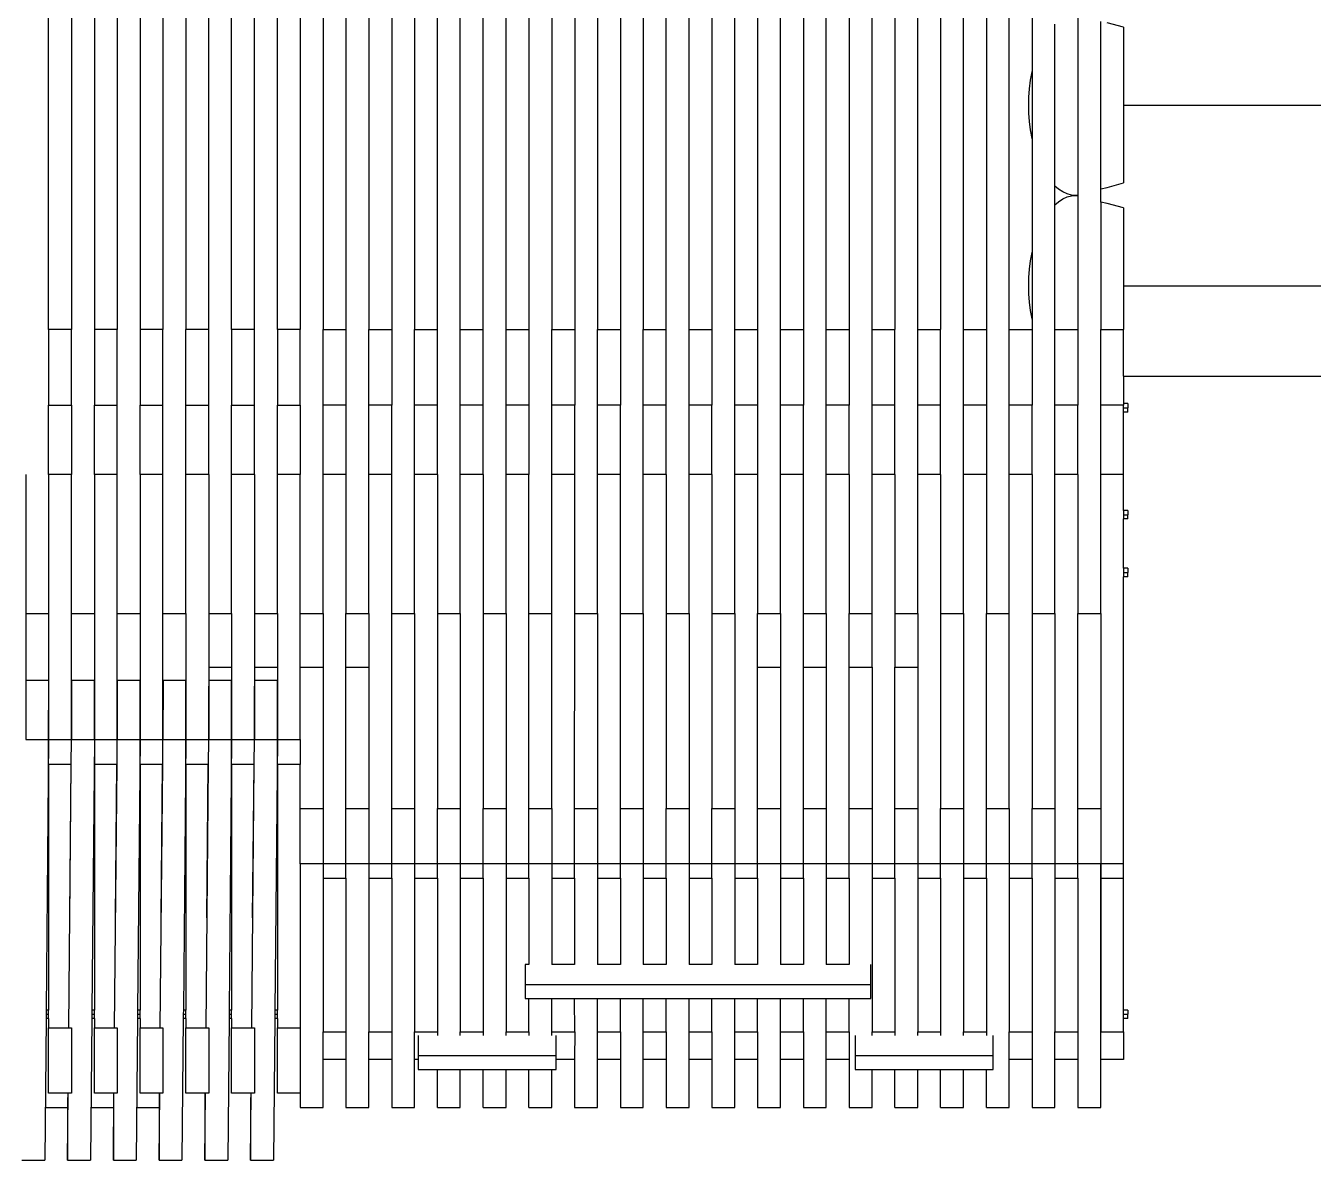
# Model space of a CAD drawing. Extents: x -151 to 185, y -67 to 81.
# Drawn here: x 16.2 to 100.5, y -67.3 to 6.9 of the extents above; entities that cross this region are included whole.
import ezdxf

# ---------------------------------------------------------------- set-up
doc = ezdxf.new("R2010")
doc.units = 0
doc.header["$MEASUREMENT"] = 0
doc.layers.get('0').update_dxf_attribs({"linetype": 'CONTINUOUS'})

msp = doc.modelspace()

# ---------------------------------------------------------------- linework, layer by layer
for p, q in [((17.741, -12.984), (17.741, 16.04)), ((19.237, 16.04), (19.237, -12.984)), ((20.733, 16.04), (20.733, -12.984)), ((22.229, 16.04), (22.229, -12.984)), ((23.725, 16.04), (23.725, -12.984)), ((25.221, 16.04), (25.221, -12.984)), ((26.717, 16.04), (26.717, -12.984)), ((28.213, -12.984), (28.213, 16.04)), ((29.71, -12.984), (29.71, 16.04)), ((31.206, -12.984), (31.206, 16.04)), ((32.702, -12.984), (32.702, 16.04)), ((34.198, 16.04), (34.198, -12.984)), ((35.694, 16.04), (35.694, -12.984)), ((37.19, 16.04), (37.19, -12.984)), ((38.686, 16.04), (38.686, -12.984)), ((40.182, 16.04), (40.182, -12.984)), ((41.678, 16.04), (41.678, -12.984)), ((43.174, -12.984), (43.174, 16.04)), ((44.67, -12.984), (44.67, 16.04)), ((46.166, -12.984), (46.166, 16.04)), ((47.662, -12.984), (47.662, 16.04)), ((49.158, 16.04), (49.158, -12.984)), ((50.654, 16.04), (50.654, -12.984)), ((52.151, 16.04), (52.151, -12.984)), ((53.647, 16.04), (53.647, -12.984)), ((55.143, 16.04), (55.143, -12.984)), ((56.639, 16.04), (56.639, -12.984)), ((58.135, -12.984), (58.135, 16.04)), ((59.631, -12.984), (59.631, 16.04)), ((61.127, 16.04), (61.127, -12.984)), ((62.623, -12.984), (62.623, 16.04)), ((64.119, 16.04), (64.119, -12.984)), ((65.615, -12.984), (65.615, 16.04)), ((67.111, 16.04), (67.111, -12.984)), ((68.607, -12.984), (68.607, 16.04)), ((70.103, 16.04), (70.103, -12.984)), ((71.599, -12.984), (71.599, 16.04)), ((73.095, 16.04), (73.095, -12.984)), ((74.591, -12.984), (74.591, 16.04)), ((76.088, 16.04), (76.087, -12.984)), ((77.584, -12.984), (77.584, 16.04)), ((79.08, 16.04), (79.08, -12.984)), ((80.576, -12.984), (80.576, 16.04)), ((82.072, 11.307), (82.072, 3.889)), ((83.568, -3.6), (83.568, 6.986)), ((85.064, 7.577), (85.064, -4.192)), ((86.56, -3.773), (86.56, 7.158)), ((88.056, 6.781), (86.988, 7.07)), ((88.056, 6.781), (88.056, 1.693)), ((81.969, 3.318), (82.066, 3.866)), ((82.066, 3.866), (82.072, 3.889)), ((82.072, 3.889), (82.072, -0.504)), ((81.863, 2.223), (81.902, 2.767)), ((81.902, 2.767), (81.969, 3.318)), ((81.85, 1.693), (81.863, 2.223)), ((81.863, 1.162), (81.85, 1.693)), ((88.056, 1.693), (184.678, 1.693)), ((88.056, 1.693), (88.056, -3.396)), ((81.902, 0.618), (81.863, 1.162)), ((81.969, 0.068), (81.902, 0.618)), ((82.066, -0.481), (81.969, 0.068)), ((82.072, -0.504), (82.066, -0.481)), ((82.072, -0.504), (82.072, -7.922)), ((83.794, -3.798), (83.568, -3.6)), ((83.568, -4.825), (83.568, -3.6)), ((84.08, -3.985), (83.794, -3.798)), ((84.367, -4.114), (84.08, -3.985)), ((84.65, -4.189), (84.367, -4.114)), ((84.926, -4.213), (84.65, -4.189)), ((85.064, -4.192), (84.926, -4.213)), ((85.064, -4.192), (85.064, -4.234)), ((86.56, -3.773), (86.988, -3.685)), ((86.56, -4.653), (86.56, -3.773)), ((86.988, -3.685), (88.056, -3.396)), ((83.568, -4.825), (83.794, -4.627)), ((83.568, -12.984), (83.568, -4.825)), ((83.794, -4.627), (84.08, -4.441)), ((84.08, -4.441), (84.367, -4.311)), ((84.367, -4.311), (84.65, -4.237)), ((84.65, -4.237), (84.926, -4.213)), ((84.926, -4.213), (85.064, -4.234)), ((85.064, -4.234), (85.064, -12.984)), ((86.988, -4.741), (86.56, -4.653)), ((86.56, -4.653), (86.56, -12.984)), ((88.056, -5.03), (86.988, -4.741)), ((88.056, -5.03), (88.056, -10.118)), ((81.969, -8.493), (82.066, -7.945)), ((82.066, -7.945), (82.072, -7.922)), ((82.072, -7.922), (82.072, -12.315)), ((81.863, -9.588), (81.902, -9.044)), ((81.902, -9.044), (81.969, -8.493)), ((81.85, -10.118), (81.863, -9.588)), ((81.863, -10.649), (81.85, -10.118)), ((81.902, -11.193), (81.863, -10.649)), ((88.056, -10.118), (184.678, -10.118)), ((88.056, -10.118), (88.056, -12.984)), ((81.969, -11.743), (81.902, -11.193)), ((82.066, -12.292), (81.969, -11.743)), ((82.072, -12.315), (82.066, -12.292)), ((82.072, -12.315), (82.072, -12.984)), ((19.237, -12.984), (17.741, -12.984)), ((17.741, -12.984), (17.741, -17.939)), ((19.237, -17.939), (19.237, -12.984)), ((22.229, -12.984), (20.733, -12.984)), ((20.733, -12.984), (20.733, -17.939)), ((22.229, -17.939), (22.229, -12.984)), ((25.221, -12.984), (23.725, -12.984)), ((23.725, -12.984), (23.725, -17.939)), ((25.221, -17.939), (25.221, -12.984)), ((28.213, -12.984), (26.717, -12.984)), ((26.717, -17.939), (26.717, -12.984)), ((28.213, -17.939), (28.213, -12.984)), ((31.206, -12.984), (29.71, -12.984)), ((29.71, -12.984), (29.71, -17.939)), ((31.206, -17.939), (31.206, -12.984)), ((34.198, -12.984), (32.702, -12.984)), ((32.702, -12.984), (32.702, -17.939)), ((34.198, -17.939), (34.198, -12.984)), ((35.694, -12.984), (37.19, -12.984)), ((35.694, -17.939), (35.694, -12.984)), ((37.19, -12.984), (37.19, -17.939)), ((38.686, -17.939), (38.686, -12.984)), ((38.686, -12.984), (40.182, -12.984)), ((40.182, -12.984), (40.182, -17.939)), ((41.678, -12.984), (43.174, -12.984)), ((41.678, -17.939), (41.678, -12.984)), ((43.174, -17.939), (43.174, -12.984)), ((44.67, -17.939), (44.67, -12.984)), ((44.67, -12.984), (46.166, -12.984)), ((46.166, -17.939), (46.166, -12.984)), ((47.662, -17.939), (47.662, -12.984)), ((47.662, -12.984), (49.158, -12.984)), ((49.158, -12.984), (49.158, -17.939)), ((50.654, -12.984), (52.151, -12.984)), ((50.654, -17.939), (50.654, -12.984)), ((52.151, -12.984), (52.151, -17.939)), ((53.647, -17.939), (53.647, -12.984)), ((53.647, -12.984), (55.143, -12.984)), ((55.143, -12.984), (55.143, -17.939)), ((56.639, -12.984), (58.135, -12.984)), ((56.639, -17.939), (56.639, -12.984)), ((58.135, -17.939), (58.135, -12.984)), ((59.631, -17.939), (59.631, -12.984)), ((59.631, -12.984), (61.127, -12.984)), ((61.127, -12.984), (61.127, -17.939)), ((62.623, -17.939), (62.623, -12.984)), ((62.623, -12.984), (64.119, -12.984)), ((64.119, -12.984), (64.119, -17.939)), ((65.615, -12.984), (67.111, -12.984)), ((65.615, -17.939), (65.615, -12.984)), ((67.111, -12.984), (67.111, -17.939)), ((68.607, -17.939), (68.607, -12.984)), ((68.607, -12.984), (70.103, -12.984)), ((70.103, -12.984), (70.103, -17.939)), ((71.599, -12.984), (73.095, -12.984)), ((71.599, -17.939), (71.599, -12.984)), ((73.095, -17.939), (73.095, -12.984)), ((74.591, -17.939), (74.591, -12.984)), ((74.591, -12.984), (76.087, -12.984)), ((76.087, -17.939), (76.087, -12.984)), ((77.584, -17.939), (77.584, -12.984)), ((77.584, -12.984), (79.08, -12.984)), ((79.08, -12.984), (79.08, -17.939)), ((80.576, -12.984), (82.072, -12.984)), ((80.576, -17.939), (80.576, -12.984)), ((82.072, -12.984), (82.072, -17.939)), ((83.568, -17.939), (83.568, -12.984)), ((83.568, -12.984), (85.064, -12.984)), ((85.064, -12.984), (85.064, -17.939)), ((86.56, -12.984), (88.056, -12.984)), ((86.56, -17.939), (86.56, -12.984)), ((88.056, -16.024), (88.056, -12.984)), ((88.056, -16.024), (173.34, -16.024)), ((88.056, -16.024), (88.056, -17.821)), ((17.741, -17.939), (19.237, -17.939)), ((17.741, -22.473), (17.741, -17.939)), ((19.237, -17.939), (19.237, -22.473)), ((20.733, -17.939), (22.229, -17.939)), ((20.733, -22.473), (20.733, -17.939)), ((22.229, -22.473), (22.229, -17.939)), ((23.725, -17.939), (25.221, -17.939)), ((23.725, -22.473), (23.725, -17.939)), ((25.221, -22.473), (25.221, -17.939)), ((26.717, -17.939), (28.213, -17.939)), ((26.717, -22.473), (26.717, -17.939)), ((28.213, -22.473), (28.213, -17.939)), ((29.71, -17.939), (31.206, -17.939)), ((29.71, -22.473), (29.71, -17.939)), ((31.206, -22.473), (31.206, -17.939)), ((32.702, -17.939), (34.198, -17.939)), ((32.702, -22.473), (32.702, -17.939)), ((34.198, -17.939), (34.198, -22.473)), ((37.19, -17.939), (35.694, -17.939)), ((35.694, -22.473), (35.694, -17.939)), ((37.19, -17.939), (37.19, -22.473)), ((40.182, -17.939), (38.686, -17.939)), ((38.686, -22.473), (38.686, -17.939)), ((40.182, -22.473), (40.182, -17.939)), ((43.174, -17.939), (41.678, -17.939)), ((41.678, -22.473), (41.678, -17.939)), ((43.174, -22.473), (43.174, -17.939)), ((46.166, -17.939), (44.67, -17.939)), ((44.67, -22.473), (44.67, -17.939)), ((46.166, -22.473), (46.166, -17.939)), ((49.158, -17.939), (47.662, -17.939)), ((47.662, -22.473), (47.662, -17.939)), ((49.158, -17.939), (49.158, -22.473)), ((52.151, -17.939), (50.654, -17.939)), ((50.654, -22.473), (50.654, -17.939)), ((52.151, -22.473), (52.151, -17.939)), ((55.143, -17.939), (53.647, -17.939)), ((53.647, -22.473), (53.647, -17.939)), ((55.143, -22.473), (55.143, -17.939)), ((58.135, -17.939), (56.639, -17.939)), ((56.639, -22.473), (56.639, -17.939)), ((58.135, -22.473), (58.135, -17.939)), ((61.127, -17.939), (59.631, -17.939)), ((59.631, -22.473), (59.631, -17.939)), ((61.127, -22.473), (61.127, -17.939)), ((64.119, -17.939), (62.623, -17.939)), ((62.623, -22.473), (62.623, -17.939)), ((64.119, -17.939), (64.119, -22.473)), ((67.111, -17.939), (65.615, -17.939)), ((65.615, -22.473), (65.615, -17.939)), ((67.111, -22.473), (67.111, -17.939)), ((70.103, -17.939), (68.607, -17.939)), ((68.607, -22.473), (68.607, -17.939)), ((70.103, -22.473), (70.103, -17.939)), ((73.095, -17.939), (71.599, -17.939)), ((71.599, -22.473), (71.599, -17.939)), ((73.095, -22.473), (73.095, -17.939)), ((76.087, -17.939), (74.591, -17.939)), ((74.591, -22.473), (74.591, -17.939)), ((76.087, -22.473), (76.087, -17.939)), ((79.08, -17.939), (77.584, -17.939)), ((77.584, -22.473), (77.584, -17.939)), ((79.08, -17.939), (79.08, -22.473)), ((82.072, -17.939), (80.576, -17.939)), ((80.576, -22.473), (80.576, -17.939)), ((82.072, -22.473), (82.072, -17.939)), ((85.064, -17.939), (83.568, -17.939)), ((83.568, -22.473), (83.568, -17.939)), ((85.064, -22.473), (85.064, -17.939)), ((88.056, -17.939), (86.56, -17.939)), ((86.56, -22.473), (86.56, -17.939)), ((88.338, -17.821), (88.056, -17.821)), ((88.056, -17.821), (88.056, -17.939)), ((88.056, -18.099), (88.056, -17.939)), ((88.056, -18.099), (88.338, -18.099)), ((88.056, -18.378), (88.056, -18.099)), ((88.338, -18.378), (88.056, -18.378)), ((88.056, -22.473), (88.056, -18.378)), ((88.338, -17.822), (88.338, -18.099)), ((88.338, -18.377), (88.338, -18.099)), ((16.245, -22.473), (16.245, -31.554)), ((19.237, -22.473), (17.741, -22.473)), ((17.741, -22.473), (17.741, -31.554)), ((19.237, -31.554), (19.237, -22.473)), ((22.229, -22.473), (20.733, -22.473)), ((20.733, -22.473), (20.733, -31.554)), ((22.229, -31.554), (22.229, -22.473)), ((25.221, -22.473), (23.725, -22.473)), ((23.725, -22.473), (23.725, -31.554)), ((25.221, -31.554), (25.221, -22.473)), ((28.213, -22.473), (26.717, -22.473)), ((26.717, -31.554), (26.717, -22.473)), ((28.213, -22.473), (28.214, -31.554)), ((31.206, -22.473), (29.71, -22.473)), ((29.71, -31.554), (29.71, -22.473)), ((31.206, -22.473), (31.206, -31.554)), ((34.198, -22.473), (32.702, -22.473)), ((32.702, -31.554), (32.702, -22.473)), ((34.198, -31.554), (34.198, -22.473)), ((37.19, -22.473), (35.694, -22.473)), ((35.694, -22.473), (35.694, -22.475)), ((35.694, -31.554), (35.694, -22.475)), ((37.19, -22.473), (37.19, -31.554)), ((40.182, -22.473), (38.686, -22.473)), ((38.686, -31.554), (38.686, -22.473)), ((40.182, -31.554), (40.182, -22.473)), ((43.174, -22.473), (41.678, -22.473)), ((41.678, -31.554), (41.678, -22.473)), ((43.174, -22.473), (43.174, -31.554)), ((46.166, -22.473), (44.67, -22.473)), ((44.67, -31.554), (44.67, -22.473)), ((46.166, -22.473), (46.166, -31.554)), ((49.158, -22.473), (47.662, -22.473)), ((47.662, -31.554), (47.662, -22.473)), ((49.158, -31.554), (49.158, -22.473)), ((52.151, -22.473), (50.654, -22.473)), ((50.654, -31.554), (50.654, -22.473)), ((52.151, -31.554), (52.151, -22.473)), ((55.143, -22.473), (53.647, -22.473)), ((53.647, -31.554), (53.647, -22.473)), ((55.143, -31.554), (55.143, -22.473)), ((58.135, -22.473), (56.639, -22.473)), ((56.639, -31.554), (56.639, -22.473)), ((58.135, -22.473), (58.135, -31.554)), ((61.127, -22.473), (59.631, -22.473)), ((59.631, -31.554), (59.631, -22.473)), ((61.127, -22.473), (61.127, -31.554)), ((64.119, -22.473), (62.623, -22.473)), ((62.623, -31.554), (62.623, -22.473)), ((64.119, -22.473), (64.119, -31.554)), ((67.111, -22.473), (65.615, -22.473)), ((65.615, -31.554), (65.615, -22.473)), ((67.111, -31.554), (67.111, -22.473)), ((70.103, -22.473), (68.607, -22.473)), ((68.607, -31.554), (68.607, -22.473)), ((70.103, -22.473), (70.103, -31.554)), ((73.095, -22.473), (71.599, -22.473)), ((71.599, -31.554), (71.599, -22.473)), ((73.095, -22.473), (73.095, -31.554)), ((76.087, -22.473), (74.591, -22.473)), ((74.591, -31.554), (74.591, -22.473)), ((76.087, -22.473), (76.088, -31.554)), ((79.08, -22.473), (77.584, -22.473)), ((77.584, -31.554), (77.584, -22.473)), ((79.08, -22.473), (79.08, -31.554)), ((82.072, -22.473), (80.576, -22.473)), ((80.576, -31.554), (80.576, -22.473)), ((82.072, -22.473), (82.072, -31.554)), ((85.064, -22.473), (83.568, -22.473)), ((83.568, -31.554), (83.568, -22.473)), ((85.064, -22.473), (85.064, -31.554)), ((88.056, -22.473), (86.56, -22.473)), ((86.56, -31.554), (86.56, -22.473)), ((88.056, -24.815), (88.056, -22.473)), ((88.338, -24.815), (88.056, -24.815)), ((88.056, -24.815), (88.056, -25.094)), ((88.056, -25.094), (88.338, -25.094)), ((88.056, -25.094), (88.056, -25.372)), ((88.338, -24.816), (88.338, -25.094)), ((88.338, -25.371), (88.338, -25.094)), ((88.338, -25.372), (88.056, -25.372)), ((88.056, -28.597), (88.056, -25.372)), ((88.338, -28.597), (88.056, -28.597)), ((88.056, -28.597), (88.056, -28.876)), ((88.338, -28.598), (88.338, -28.876)), ((88.056, -28.876), (88.338, -28.876)), ((88.056, -28.876), (88.056, -29.154)), ((88.338, -29.154), (88.056, -29.154)), ((88.056, -47.931), (88.056, -29.154)), ((88.338, -29.153), (88.338, -28.876)), ((16.245, -31.554), (17.741, -31.554)), ((16.245, -31.554), (16.245, -36.296)), ((17.741, -31.554), (17.741, -35.938)), ((19.237, -31.554), (20.733, -31.554)), ((19.237, -36.293), (19.237, -31.554)), ((20.733, -31.554), (20.733, -35.938)), ((22.229, -31.554), (23.725, -31.554)), ((22.229, -36.298), (22.229, -31.554)), ((23.725, -31.554), (23.725, -35.938)), ((25.221, -31.554), (26.717, -31.554)), ((25.221, -36.298), (25.221, -31.554)), ((26.717, -31.554), (26.717, -35.938)), ((28.214, -31.554), (29.71, -31.554)), ((28.214, -31.554), (28.214, -35.058)), ((29.71, -31.554), (29.71, -35.058)), ((31.206, -31.554), (32.702, -31.554)), ((31.206, -31.554), (31.206, -35.058)), ((32.702, -31.554), (32.702, -35.058)), ((34.198, -31.554), (35.694, -31.554)), ((34.198, -35.058), (34.198, -31.554)), ((35.694, -31.554), (35.694, -35.058)), ((37.19, -31.554), (38.686, -31.554)), ((37.19, -35.058), (37.19, -31.554)), ((38.686, -31.554), (38.686, -35.058)), ((40.182, -31.554), (41.678, -31.554)), ((40.182, -44.304), (40.182, -31.554)), ((41.678, -31.554), (41.678, -44.304)), ((43.174, -31.554), (44.67, -31.554)), ((43.174, -31.554), (43.174, -44.304)), ((44.67, -31.554), (44.67, -44.304)), ((46.166, -31.554), (47.662, -31.554)), ((46.166, -31.554), (46.166, -44.304)), ((47.662, -31.554), (47.662, -44.304)), ((49.158, -31.554), (50.654, -31.554)), ((49.158, -44.304), (49.158, -31.554)), ((50.654, -44.304), (50.654, -31.554)), ((52.15, -44.304), (52.151, -31.554)), ((52.151, -31.554), (53.647, -31.554)), ((53.647, -31.554), (53.647, -44.304)), ((55.143, -31.554), (56.639, -31.554)), ((55.143, -44.304), (55.143, -31.554)), ((56.639, -31.554), (56.639, -44.304)), ((58.135, -31.554), (59.631, -31.554)), ((58.135, -31.554), (58.135, -44.304)), ((59.631, -31.554), (59.631, -44.304)), ((61.127, -31.554), (62.623, -31.554)), ((61.127, -31.554), (61.127, -44.304)), ((62.623, -31.554), (62.623, -44.304)), ((64.119, -31.554), (65.615, -31.554)), ((64.119, -35.058), (64.119, -31.554)), ((65.615, -31.554), (65.615, -35.058)), ((67.111, -31.554), (68.607, -31.554)), ((67.111, -35.058), (67.111, -31.554)), ((68.607, -31.554), (68.607, -35.058)), ((70.103, -31.554), (71.599, -31.554)), ((70.103, -35.058), (70.103, -31.554)), ((71.599, -35.058), (71.599, -31.554)), ((73.095, -31.554), (74.591, -31.554)), ((73.095, -31.554), (73.095, -35.058)), ((74.591, -31.554), (74.591, -35.058)), ((76.088, -31.554), (76.087, -44.304)), ((76.088, -31.554), (77.584, -31.554)), ((77.584, -31.554), (77.584, -44.304)), ((79.08, -31.554), (80.576, -31.554)), ((79.08, -44.304), (79.08, -31.554)), ((80.576, -44.304), (80.576, -31.554)), ((82.072, -31.554), (83.568, -31.554)), ((82.072, -31.554), (82.072, -44.304)), ((83.568, -31.554), (83.568, -44.304)), ((85.064, -31.554), (86.56, -31.554)), ((85.064, -44.304), (85.064, -31.554)), ((86.56, -31.554), (86.56, -44.304)), ((28.214, -35.058), (28.213, -36.296)), ((28.214, -35.058), (29.71, -35.058)), ((29.71, -35.058), (29.71, -35.938)), ((31.206, -35.058), (32.702, -35.058)), ((31.206, -35.058), (31.206, -36.296)), ((32.702, -35.058), (32.702, -35.938)), ((34.198, -35.058), (35.694, -35.058)), ((34.198, -39.799), (34.198, -35.058)), ((35.694, -35.058), (35.694, -44.304)), ((37.19, -44.304), (37.19, -35.058)), ((37.19, -35.058), (38.686, -35.058)), ((38.686, -35.058), (38.686, -44.304)), ((64.119, -44.304), (64.119, -35.058)), ((64.119, -35.058), (65.615, -35.058)), ((65.615, -35.058), (65.615, -44.304)), ((67.111, -44.304), (67.111, -35.058)), ((67.111, -35.058), (68.607, -35.058)), ((68.607, -35.058), (68.607, -44.304)), ((70.103, -44.304), (70.103, -35.058)), ((70.103, -35.058), (71.599, -35.058)), ((71.599, -35.058), (71.599, -44.304)), ((73.095, -35.058), (74.591, -35.058)), ((73.095, -44.304), (73.095, -35.058)), ((74.591, -35.058), (74.591, -44.304)), ((16.248, -35.939), (16.245, -39.799)), ((16.248, -35.939), (16.245, -36.296)), ((17.741, -35.938), (16.248, -35.939)), ((17.741, -39.799), (17.744, -35.938)), ((17.744, -35.938), (17.741, -35.938)), ((17.741, -35.938), (17.741, -39.799)), ((19.24, -35.939), (19.237, -36.293)), ((19.24, -35.939), (19.237, -39.786)), ((20.733, -35.938), (19.24, -35.939)), ((20.733, -39.799), (20.736, -35.938)), ((20.736, -35.938), (20.733, -35.938)), ((20.733, -35.938), (20.733, -39.799)), ((22.233, -35.939), (22.229, -36.298)), ((22.233, -35.939), (22.229, -39.799)), ((23.725, -35.938), (22.233, -35.939)), ((23.725, -39.799), (23.729, -35.938)), ((23.729, -35.938), (23.725, -35.938)), ((23.725, -35.938), (23.725, -39.799)), ((25.225, -35.939), (25.221, -36.298)), ((25.225, -35.939), (25.221, -39.799)), ((26.717, -35.938), (25.225, -35.939)), ((26.717, -39.799), (26.721, -35.938)), ((26.721, -35.938), (26.717, -35.938)), ((26.717, -35.938), (26.717, -39.799)), ((28.217, -35.939), (28.213, -39.799)), ((28.217, -35.939), (28.213, -36.296)), ((29.71, -35.938), (28.217, -35.939)), ((29.71, -39.799), (29.713, -35.938)), ((29.713, -35.938), (29.71, -35.938)), ((29.71, -35.938), (29.71, -39.799)), ((31.209, -35.939), (31.206, -39.799)), ((31.209, -35.939), (31.206, -36.296)), ((32.702, -35.938), (31.209, -35.939)), ((32.702, -39.799), (32.705, -35.938)), ((32.705, -35.938), (32.702, -35.938)), ((32.702, -35.938), (32.702, -39.799)), ((16.245, -36.298), (16.245, -36.296)), ((19.237, -39.786), (19.237, -36.293)), ((22.229, -39.799), (22.229, -36.298)), ((25.221, -39.799), (25.221, -36.298)), ((28.213, -36.298), (28.213, -36.296)), ((28.213, -39.799), (28.213, -36.298)), ((31.206, -36.298), (31.206, -36.296)), ((31.206, -39.799), (31.206, -36.298)), ((16.245, -39.8), (17.741, -39.799)), ((17.741, -39.799), (17.577, -57.486)), ((17.741, -39.799), (19.237, -39.799)), ((17.741, -41.421), (17.741, -39.799)), ((19.222, -41.421), (19.237, -39.8)), ((19.237, -39.799), (19.237, -39.786)), ((19.237, -39.8), (20.733, -39.799)), ((19.237, -39.8), (19.237, -39.799)), ((20.733, -39.804), (20.57, -57.486)), ((20.733, -39.799), (22.229, -39.799)), ((20.733, -39.804), (20.733, -39.799)), ((20.733, -39.804), (20.733, -41.421)), ((22.214, -41.421), (22.229, -39.8)), ((22.229, -39.8), (23.725, -39.799)), ((22.229, -39.799), (22.229, -39.8)), ((23.725, -39.799), (23.562, -57.486)), ((23.725, -39.799), (25.221, -39.799)), ((23.725, -41.421), (23.725, -39.799)), ((25.206, -41.421), (25.221, -39.8)), ((25.221, -39.8), (26.717, -39.799)), ((25.221, -39.8), (25.221, -39.799)), ((26.717, -39.799), (26.554, -57.486)), ((26.717, -39.799), (28.213, -39.799)), ((26.717, -41.421), (26.717, -39.799)), ((28.199, -41.421), (28.213, -39.803)), ((28.214, -39.8), (28.213, -39.799)), ((28.213, -39.803), (28.214, -39.8)), ((28.214, -39.8), (29.71, -39.799)), ((29.71, -39.799), (29.546, -57.486)), ((29.71, -39.799), (31.206, -39.799)), ((29.71, -41.421), (29.71, -39.799)), ((31.191, -41.421), (31.206, -39.8)), ((31.206, -39.8), (32.702, -39.799)), ((31.206, -39.799), (31.206, -39.8)), ((32.702, -39.799), (32.538, -57.486)), ((32.702, -39.799), (34.198, -39.799)), ((32.702, -41.421), (32.702, -39.799)), ((34.198, -39.799), (34.198, -41.421)), ((19.19, -41.421), (17.741, -41.421)), ((17.741, -41.421), (17.741, -57.486)), ((19.063, -58.648), (19.222, -41.421)), ((19.19, -41.421), (19.097, -51.458)), ((19.222, -41.421), (19.19, -41.421)), ((22.182, -41.421), (20.733, -41.421)), ((20.733, -41.421), (20.733, -57.486)), ((22.055, -58.648), (22.214, -41.421)), ((22.182, -41.421), (22.089, -51.457)), ((22.214, -41.421), (22.182, -41.421)), ((25.174, -41.421), (23.725, -41.421)), ((23.725, -41.421), (23.725, -57.486)), ((25.047, -58.648), (25.206, -41.421)), ((25.174, -41.421), (25.081, -51.457)), ((25.206, -41.421), (25.174, -41.421)), ((28.166, -41.421), (26.717, -41.421)), ((26.717, -41.421), (26.717, -57.486)), ((28.039, -58.647), (28.199, -41.421)), ((28.166, -41.421), (28.073, -51.458)), ((28.199, -41.421), (28.166, -41.421)), ((31.158, -41.421), (29.71, -41.421)), ((29.71, -41.421), (29.71, -57.486)), ((31.031, -58.648), (31.191, -41.421)), ((31.158, -41.421), (31.065, -51.457)), ((31.191, -41.421), (31.158, -41.421)), ((34.198, -41.421), (32.702, -41.421)), ((32.702, -41.421), (32.702, -57.486)), ((34.198, -44.304), (34.198, -41.421)), ((34.198, -47.931), (34.198, -44.304)), ((34.198, -44.304), (35.694, -44.304)), ((35.694, -44.304), (35.694, -47.931)), ((37.19, -47.931), (37.19, -44.304)), ((37.19, -44.304), (38.686, -44.304)), ((38.686, -44.304), (38.686, -47.931)), ((40.182, -47.931), (40.182, -44.304)), ((40.182, -44.304), (41.678, -44.304)), ((41.678, -44.304), (41.678, -47.931)), ((43.174, -47.931), (43.174, -44.304)), ((43.174, -44.304), (44.67, -44.304)), ((44.67, -44.304), (44.67, -47.931)), ((46.166, -47.931), (46.166, -44.304)), ((46.166, -44.304), (47.662, -44.304)), ((47.662, -44.304), (47.662, -47.931)), ((49.158, -47.931), (49.158, -44.304)), ((49.158, -44.304), (50.654, -44.304)), ((50.654, -44.304), (50.654, -47.931)), ((52.15, -47.931), (52.15, -44.304)), ((52.15, -44.304), (53.647, -44.304)), ((53.647, -44.304), (53.647, -47.931)), ((55.143, -47.931), (55.143, -44.304)), ((55.143, -44.304), (56.639, -44.304)), ((56.639, -44.304), (56.639, -47.931)), ((58.135, -47.931), (58.135, -44.304)), ((58.135, -44.304), (59.631, -44.304)), ((59.631, -44.304), (59.631, -47.931)), ((61.127, -47.931), (61.127, -44.304)), ((61.127, -44.304), (62.623, -44.304)), ((62.623, -44.304), (62.623, -47.931)), ((64.119, -47.931), (64.119, -44.304)), ((64.119, -44.304), (65.615, -44.304)), ((65.615, -44.304), (65.615, -47.931)), ((67.111, -47.931), (67.111, -44.304)), ((67.111, -44.304), (68.607, -44.304)), ((68.607, -44.304), (68.607, -47.931)), ((70.103, -47.931), (70.103, -44.304)), ((70.103, -44.304), (71.599, -44.304)), ((71.599, -44.304), (71.599, -47.931)), ((73.095, -47.931), (73.095, -44.304)), ((73.095, -44.304), (74.591, -44.304)), ((74.591, -44.304), (74.591, -47.931)), ((76.087, -47.931), (76.087, -44.304)), ((76.087, -44.304), (77.584, -44.304)), ((77.584, -44.304), (77.584, -47.931)), ((79.08, -47.931), (79.08, -44.304)), ((79.08, -44.304), (80.576, -44.304)), ((80.576, -44.304), (80.576, -47.931)), ((82.072, -47.931), (82.072, -44.304)), ((82.072, -44.304), (83.568, -44.304)), ((83.568, -44.304), (83.568, -47.931)), ((85.064, -47.931), (85.064, -44.304)), ((85.064, -44.304), (86.56, -44.304)), ((86.56, -44.304), (86.56, -47.931)), ((35.694, -47.931), (34.198, -47.931)), ((34.198, -47.931), (34.198, -58.651)), ((37.19, -47.931), (35.694, -47.931)), ((35.694, -47.931), (35.694, -48.87)), ((38.686, -47.931), (37.19, -47.931)), ((37.19, -48.87), (37.19, -47.931)), ((40.182, -47.931), (38.686, -47.931)), ((38.686, -47.931), (38.686, -48.87)), ((41.678, -47.931), (40.182, -47.931)), ((40.182, -48.87), (40.182, -47.931)), ((43.174, -47.931), (41.678, -47.931)), ((41.678, -47.931), (41.678, -48.87)), ((44.67, -47.931), (43.174, -47.931)), ((43.174, -48.87), (43.174, -47.931)), ((46.166, -47.931), (44.67, -47.931)), ((44.67, -47.931), (44.67, -48.87)), ((47.662, -47.931), (46.166, -47.931)), ((46.166, -48.87), (46.166, -47.931)), ((49.158, -47.931), (47.662, -47.931)), ((47.662, -47.931), (47.662, -48.87)), ((50.654, -47.931), (49.158, -47.931)), ((49.158, -48.87), (49.158, -47.931)), ((52.15, -47.931), (50.654, -47.931)), ((50.654, -47.931), (50.654, -48.87)), ((53.647, -47.931), (52.15, -47.931)), ((52.15, -48.87), (52.15, -47.931)), ((55.143, -47.931), (53.647, -47.931)), ((53.647, -47.931), (53.647, -48.87)), ((56.639, -47.931), (55.143, -47.931)), ((55.143, -48.87), (55.143, -47.931)), ((58.135, -47.931), (56.639, -47.931)), ((56.639, -47.931), (56.639, -48.87)), ((59.631, -47.931), (58.135, -47.931)), ((58.135, -48.87), (58.135, -47.931)), ((61.127, -47.931), (59.631, -47.931)), ((59.631, -47.931), (59.631, -48.87)), ((62.623, -47.931), (61.127, -47.931)), ((61.127, -48.87), (61.127, -47.931)), ((64.119, -47.931), (62.623, -47.931)), ((62.623, -47.931), (62.623, -48.87)), ((65.615, -47.931), (64.119, -47.931)), ((64.119, -48.87), (64.119, -47.931)), ((67.111, -47.931), (65.615, -47.931)), ((65.615, -47.931), (65.615, -48.87)), ((68.607, -47.931), (67.111, -47.931)), ((67.111, -48.87), (67.111, -47.931)), ((70.103, -47.931), (68.607, -47.931)), ((68.607, -47.931), (68.607, -48.87)), ((71.599, -47.931), (70.103, -47.931)), ((70.103, -48.87), (70.103, -47.931)), ((73.095, -47.931), (71.599, -47.931)), ((71.599, -47.931), (71.599, -48.87)), ((74.591, -47.931), (73.095, -47.931)), ((73.095, -48.87), (73.095, -47.931)), ((76.087, -47.931), (74.591, -47.931)), ((74.591, -47.931), (74.591, -48.87)), ((77.584, -47.931), (76.087, -47.931)), ((76.087, -48.87), (76.087, -47.931)), ((79.08, -47.931), (77.584, -47.931)), ((77.584, -47.931), (77.584, -48.87)), ((80.576, -47.931), (79.08, -47.931)), ((79.08, -48.87), (79.08, -47.931)), ((82.072, -47.931), (80.576, -47.931)), ((80.576, -47.931), (80.576, -48.87)), ((83.568, -47.931), (82.072, -47.931)), ((82.072, -48.87), (82.072, -47.931)), ((85.064, -47.931), (83.568, -47.931)), ((83.568, -47.931), (83.568, -48.87)), ((86.56, -47.931), (85.064, -47.931)), ((85.064, -48.87), (85.064, -47.931)), ((88.056, -47.931), (86.56, -47.931)), ((86.56, -47.931), (86.56, -48.87)), ((86.56, -63.851), (86.56, -47.931)), ((88.056, -48.87), (88.056, -47.931)), ((35.694, -48.87), (37.19, -48.87)), ((35.694, -48.87), (35.694, -58.909)), ((37.19, -48.87), (37.19, -58.909)), ((38.686, -48.87), (40.182, -48.87)), ((38.686, -48.87), (38.686, -58.909)), ((40.182, -48.87), (40.182, -58.909)), ((41.678, -48.87), (43.174, -48.87)), ((41.678, -48.87), (41.678, -58.909)), ((43.174, -48.87), (43.174, -58.909)), ((44.67, -48.87), (46.166, -48.87)), ((44.67, -48.87), (44.67, -58.909)), ((46.166, -48.87), (46.166, -58.909)), ((47.662, -48.87), (49.158, -48.87)), ((47.662, -48.87), (47.662, -58.909)), ((49.158, -48.87), (49.158, -54.5)), ((50.654, -48.87), (52.15, -48.87)), ((50.654, -48.87), (50.654, -54.5)), ((52.15, -48.87), (52.15, -54.5)), ((53.647, -48.87), (55.143, -48.87)), ((53.647, -48.87), (53.647, -54.5)), ((55.143, -48.87), (55.143, -54.5)), ((56.639, -48.87), (58.135, -48.87)), ((56.639, -48.87), (56.639, -54.5)), ((58.135, -48.87), (58.135, -54.5)), ((59.631, -48.87), (61.127, -48.87)), ((59.631, -48.87), (59.631, -54.5)), ((61.127, -48.87), (61.127, -54.5)), ((62.623, -48.87), (64.119, -48.87)), ((62.623, -48.87), (62.623, -54.5)), ((64.119, -48.87), (64.119, -54.5)), ((65.615, -48.87), (67.111, -48.87)), ((65.615, -48.87), (65.615, -54.5)), ((67.111, -48.87), (67.111, -54.5)), ((68.607, -48.87), (70.103, -48.87)), ((68.607, -48.87), (68.607, -54.5)), ((70.103, -48.87), (70.103, -54.5)), ((71.599, -48.87), (73.095, -48.87)), ((71.599, -48.87), (71.599, -58.909)), ((73.095, -48.87), (73.095, -58.909)), ((74.591, -48.87), (76.087, -48.87)), ((74.591, -48.87), (74.591, -58.909)), ((76.087, -48.87), (76.087, -58.909)), ((77.584, -48.87), (79.08, -48.87)), ((77.584, -48.87), (77.584, -58.909)), ((79.08, -48.87), (79.08, -58.909)), ((80.576, -48.87), (82.072, -48.87)), ((80.576, -48.87), (80.576, -58.909)), ((82.072, -48.87), (82.072, -58.909)), ((83.568, -48.87), (85.064, -48.87)), ((83.568, -48.87), (83.568, -58.909)), ((85.064, -48.87), (85.064, -58.909)), ((86.56, -48.87), (88.056, -48.87)), ((86.56, -48.87), (86.56, -58.909)), ((88.056, -57.486), (88.056, -48.87)), ((49.158, -54.5), (48.908, -54.5)), ((48.908, -54.5), (48.908, -55.831)), ((49.158, -54.514), (49.158, -54.5)), ((52.15, -54.5), (50.654, -54.5)), ((50.654, -54.514), (50.654, -54.5)), ((52.15, -54.514), (52.15, -54.5)), ((55.143, -54.5), (53.647, -54.5)), ((53.647, -54.514), (53.647, -54.5)), ((55.143, -54.514), (55.143, -54.5)), ((58.135, -54.5), (56.639, -54.5)), ((56.639, -54.514), (56.639, -54.5)), ((58.135, -54.514), (58.135, -54.5)), ((61.127, -54.5), (59.631, -54.5)), ((59.631, -54.514), (59.631, -54.5)), ((61.127, -54.514), (61.127, -54.5)), ((64.119, -54.5), (62.623, -54.5)), ((62.623, -54.514), (62.623, -54.5)), ((64.119, -54.514), (64.119, -54.5)), ((67.111, -54.5), (65.615, -54.5)), ((65.615, -54.514), (65.615, -54.5)), ((67.111, -54.514), (67.111, -54.5)), ((70.103, -54.5), (68.607, -54.5)), ((68.607, -54.514), (68.607, -54.5)), ((70.103, -54.514), (70.103, -54.5)), ((71.52, -55.831), (71.52, -54.514)), ((71.52, -55.831), (48.908, -55.831)), ((48.908, -55.831), (48.908, -56.737)), ((71.52, -56.737), (71.52, -55.831)), ((48.908, -56.737), (49.158, -56.737)), ((49.158, -58.909), (49.158, -56.737)), ((49.158, -56.737), (50.654, -56.737)), ((50.654, -58.909), (50.654, -56.737)), ((50.654, -56.737), (52.15, -56.737)), ((52.151, -58.909), (52.15, -56.737)), ((52.15, -56.737), (53.647, -56.737)), ((53.647, -58.909), (53.647, -56.737)), ((53.647, -56.737), (55.143, -56.737)), ((55.143, -58.909), (55.143, -56.737)), ((55.143, -56.737), (56.639, -56.737)), ((56.639, -58.909), (56.639, -56.737)), ((56.639, -56.737), (58.135, -56.737)), ((58.135, -58.909), (58.135, -56.737)), ((58.135, -56.737), (59.631, -56.737)), ((59.631, -58.909), (59.631, -56.737)), ((59.631, -56.737), (61.127, -56.737)), ((61.127, -58.909), (61.127, -56.737)), ((61.127, -56.737), (62.623, -56.737)), ((62.623, -58.909), (62.623, -56.737)), ((62.623, -56.737), (64.119, -56.737)), ((64.119, -58.909), (64.119, -56.737)), ((64.119, -56.737), (65.615, -56.737)), ((65.615, -58.909), (65.615, -56.737)), ((65.615, -56.737), (67.111, -56.737)), ((67.111, -58.909), (67.111, -56.737)), ((67.111, -56.737), (68.607, -56.737)), ((68.607, -58.909), (68.607, -56.737)), ((68.607, -56.737), (70.103, -56.737)), ((70.103, -58.909), (70.103, -56.737)), ((70.103, -56.737), (71.52, -56.737)), ((17.572, -58.043), (17.487, -67.307)), ((17.575, -57.764), (17.572, -58.043)), ((17.741, -58.043), (17.572, -58.043)), ((17.577, -57.486), (17.575, -57.764)), ((17.575, -57.764), (17.741, -57.764)), ((17.741, -57.486), (17.577, -57.486)), ((17.741, -57.764), (17.741, -57.486)), ((17.741, -58.043), (17.741, -57.764)), ((17.741, -58.043), (17.741, -58.651)), ((20.564, -58.043), (20.479, -67.307)), ((20.567, -57.764), (20.564, -58.043)), ((20.733, -58.043), (20.564, -58.043)), ((20.57, -57.486), (20.567, -57.764)), ((20.567, -57.764), (20.733, -57.764)), ((20.733, -57.486), (20.57, -57.486)), ((20.733, -57.764), (20.733, -57.486)), ((20.733, -58.043), (20.733, -57.764)), ((20.733, -58.043), (20.733, -58.651)), ((23.557, -58.043), (23.471, -67.307)), ((23.559, -57.764), (23.557, -58.043)), ((23.725, -58.043), (23.557, -58.043)), ((23.562, -57.486), (23.559, -57.764)), ((23.559, -57.764), (23.725, -57.764)), ((23.725, -57.486), (23.562, -57.486)), ((23.725, -57.764), (23.725, -57.486)), ((23.725, -58.043), (23.725, -57.764)), ((23.725, -58.043), (23.725, -58.651)), ((26.549, -58.043), (26.463, -67.307)), ((26.551, -57.764), (26.549, -58.043)), ((26.717, -58.043), (26.549, -58.043)), ((26.554, -57.486), (26.551, -57.764)), ((26.551, -57.764), (26.717, -57.764)), ((26.717, -57.486), (26.554, -57.486)), ((26.717, -57.764), (26.717, -57.486)), ((26.717, -58.043), (26.717, -57.764)), ((26.717, -58.043), (26.717, -58.651)), ((29.541, -58.043), (29.455, -67.307)), ((29.543, -57.764), (29.541, -58.043)), ((29.71, -58.043), (29.541, -58.043)), ((29.546, -57.486), (29.543, -57.764)), ((29.543, -57.764), (29.71, -57.764)), ((29.71, -57.486), (29.546, -57.486)), ((29.71, -57.764), (29.71, -57.486)), ((29.71, -58.043), (29.71, -57.764)), ((29.71, -58.043), (29.71, -58.651)), ((32.533, -58.043), (32.447, -67.307)), ((32.536, -57.764), (32.533, -58.043)), ((32.702, -58.043), (32.533, -58.043)), ((32.538, -57.486), (32.536, -57.764)), ((32.536, -57.764), (32.702, -57.764)), ((32.702, -57.486), (32.538, -57.486)), ((32.702, -57.764), (32.702, -57.486)), ((32.702, -58.043), (32.702, -57.764)), ((32.702, -58.043), (32.702, -58.651)), ((88.338, -57.486), (88.056, -57.486)), ((88.056, -57.764), (88.056, -57.486)), ((88.056, -57.764), (88.338, -57.764)), ((88.056, -58.043), (88.056, -57.764)), ((88.338, -58.043), (88.056, -58.043)), ((88.056, -58.909), (88.056, -58.043)), ((88.338, -57.487), (88.338, -57.764)), ((88.338, -58.042), (88.338, -57.764)), ((17.741, -62.923), (17.741, -58.651)), ((17.741, -58.651), (19.063, -58.651)), ((19.063, -58.651), (19.237, -58.651)), ((19.237, -58.651), (19.237, -58.647)), ((19.237, -58.651), (19.237, -62.923)), ((20.733, -62.923), (20.733, -58.651)), ((20.733, -58.651), (22.055, -58.651)), ((22.055, -58.651), (22.229, -58.651)), ((22.229, -58.651), (22.229, -58.647)), ((22.229, -58.651), (22.229, -62.923)), ((23.725, -62.923), (23.725, -58.651)), ((23.725, -58.651), (25.047, -58.651)), ((25.047, -58.651), (25.221, -58.651)), ((25.221, -58.651), (25.221, -58.647)), ((25.221, -58.651), (25.221, -62.923)), ((26.717, -62.923), (26.717, -58.651)), ((26.717, -58.651), (28.039, -58.651)), ((28.039, -58.651), (28.213, -58.651)), ((28.213, -58.651), (28.213, -58.647)), ((28.213, -58.651), (28.213, -62.923)), ((29.71, -62.923), (29.71, -58.651)), ((29.71, -58.651), (31.031, -58.651)), ((31.031, -58.651), (31.206, -58.651)), ((31.206, -58.651), (31.206, -58.647)), ((31.206, -58.651), (31.206, -62.923)), ((32.702, -58.651), (34.198, -58.651)), ((32.702, -62.923), (32.702, -58.651)), ((34.198, -58.651), (34.198, -62.923)), ((35.694, -58.909), (37.19, -58.909)), ((35.694, -60.723), (35.694, -58.909)), ((37.19, -58.909), (37.19, -60.723)), ((38.686, -58.909), (40.182, -58.909)), ((38.686, -60.723), (38.686, -58.909)), ((40.182, -58.909), (40.182, -60.723)), ((41.678, -58.909), (43.174, -58.909)), ((41.678, -60.723), (41.678, -58.909)), ((43.174, -58.909), (43.174, -59.156)), ((44.67, -58.909), (46.166, -58.909)), ((44.67, -59.156), (44.67, -58.909)), ((46.166, -58.909), (46.166, -59.156)), ((47.662, -58.909), (49.158, -58.909)), ((47.662, -59.156), (47.662, -58.909)), ((49.158, -58.909), (49.158, -59.156)), ((50.654, -58.909), (52.151, -58.909)), ((50.654, -59.156), (50.654, -58.909)), ((52.151, -58.909), (52.15, -60.723)), ((53.647, -58.909), (55.143, -58.909)), ((53.647, -60.723), (53.647, -58.909)), ((55.143, -58.909), (55.143, -60.723)), ((56.639, -58.909), (58.135, -58.909)), ((56.639, -60.723), (56.639, -58.909)), ((58.135, -58.909), (58.135, -60.723)), ((59.631, -58.909), (61.127, -58.909)), ((59.631, -60.723), (59.631, -58.909)), ((61.127, -58.909), (61.127, -60.723)), ((62.623, -58.909), (64.119, -58.909)), ((62.623, -60.723), (62.623, -58.909)), ((64.119, -58.909), (64.119, -60.723)), ((65.615, -58.909), (67.111, -58.909)), ((65.615, -60.723), (65.615, -58.909)), ((67.111, -58.909), (67.111, -60.723)), ((68.607, -58.909), (70.103, -58.909)), ((68.607, -60.723), (68.607, -58.909)), ((70.103, -58.909), (70.103, -60.723)), ((71.599, -58.909), (73.095, -58.909)), ((71.599, -59.156), (71.599, -58.909)), ((73.095, -58.909), (73.095, -59.156)), ((74.591, -58.909), (76.087, -58.909)), ((74.591, -59.156), (74.591, -58.909)), ((76.087, -58.909), (76.087, -59.156)), ((77.584, -58.909), (79.08, -58.909)), ((77.584, -59.156), (77.584, -58.909)), ((79.08, -58.909), (79.08, -59.156)), ((80.576, -58.909), (82.072, -58.909)), ((80.576, -60.723), (80.576, -58.909)), ((82.072, -58.909), (82.072, -60.723)), ((83.568, -58.909), (85.064, -58.909)), ((83.568, -60.723), (83.568, -58.909)), ((85.064, -58.909), (85.064, -60.723)), ((86.56, -58.909), (88.056, -58.909)), ((86.56, -60.723), (86.56, -58.909)), ((88.056, -58.909), (88.056, -60.723)), ((41.917, -59.156), (41.917, -60.473)), ((50.95, -60.473), (50.95, -59.156)), ((70.493, -59.156), (70.493, -60.473)), ((79.526, -60.473), (79.526, -59.156)), ((50.95, -60.473), (41.917, -60.473)), ((41.917, -60.473), (41.917, -60.723)), ((50.95, -60.723), (50.95, -60.473)), ((79.526, -60.473), (70.493, -60.473)), ((70.493, -60.473), (70.493, -61.38)), ((79.526, -61.38), (79.526, -60.473)), ((37.19, -60.723), (35.694, -60.723)), ((35.694, -63.851), (35.694, -60.723)), ((37.19, -60.723), (37.19, -63.851)), ((40.182, -60.723), (38.686, -60.723)), ((38.686, -63.851), (38.686, -60.723)), ((40.182, -60.723), (40.182, -63.851)), ((41.917, -60.723), (41.678, -60.723)), ((41.678, -63.851), (41.678, -60.723)), ((41.917, -60.723), (41.917, -61.38)), ((41.917, -61.38), (43.174, -61.38)), ((43.174, -63.851), (43.174, -61.38)), ((43.174, -61.38), (44.67, -61.38)), ((44.67, -63.851), (44.67, -61.38)), ((44.67, -61.38), (46.166, -61.38)), ((46.166, -63.851), (46.166, -61.38)), ((46.166, -61.38), (47.662, -61.38)), ((47.662, -63.851), (47.662, -61.38)), ((47.662, -61.38), (49.158, -61.38)), ((49.158, -63.851), (49.158, -61.38)), ((49.158, -61.38), (50.654, -61.38)), ((50.654, -63.851), (50.654, -61.38)), ((50.654, -61.38), (50.95, -61.38)), ((52.15, -60.723), (50.95, -60.723)), ((50.95, -61.38), (50.95, -60.723)), ((52.15, -60.723), (52.15, -63.851)), ((55.143, -60.723), (53.647, -60.723)), ((53.647, -63.851), (53.647, -60.723)), ((55.143, -60.723), (55.143, -63.851)), ((58.135, -60.723), (56.639, -60.723)), ((56.639, -63.851), (56.639, -60.723)), ((58.135, -60.723), (58.135, -63.851)), ((61.127, -60.723), (59.631, -60.723)), ((59.631, -63.851), (59.631, -60.723)), ((61.127, -60.723), (61.127, -63.851)), ((64.119, -60.723), (62.623, -60.723)), ((62.623, -63.851), (62.623, -60.723)), ((64.119, -60.723), (64.119, -63.851)), ((67.111, -60.723), (65.615, -60.723)), ((65.615, -63.851), (65.615, -60.723)), ((67.111, -60.723), (67.111, -63.851)), ((70.103, -60.723), (68.607, -60.723)), ((68.607, -63.851), (68.607, -60.723)), ((70.103, -60.723), (70.103, -63.851)), ((70.493, -61.38), (71.599, -61.38)), ((71.599, -63.851), (71.599, -61.38)), ((71.599, -61.38), (73.095, -61.38)), ((73.095, -63.851), (73.095, -61.38)), ((73.095, -61.38), (74.591, -61.38)), ((74.591, -63.851), (74.591, -61.38)), ((74.591, -61.38), (76.087, -61.38)), ((76.087, -63.851), (76.087, -61.38)), ((76.087, -61.38), (77.584, -61.38)), ((77.584, -63.851), (77.584, -61.38)), ((77.584, -61.38), (79.08, -61.38)), ((79.08, -63.851), (79.08, -61.38)), ((79.08, -61.38), (79.526, -61.38)), ((82.072, -60.723), (80.576, -60.723)), ((80.576, -63.851), (80.576, -60.723)), ((82.072, -60.723), (82.072, -63.851)), ((85.064, -60.723), (83.568, -60.723)), ((83.568, -63.851), (83.568, -60.723)), ((85.064, -60.723), (85.064, -63.851)), ((88.056, -60.723), (86.56, -60.723)), ((86.56, -63.851), (86.56, -60.723)), ((18.991, -62.923), (17.741, -62.923)), ((18.983, -67.308), (19.023, -62.923)), ((18.991, -62.923), (18.986, -63.447)), ((19.023, -62.923), (18.991, -62.923)), ((19.237, -62.923), (19.023, -62.923)), ((21.983, -62.923), (20.733, -62.923)), ((21.975, -67.308), (22.015, -62.923)), ((21.983, -62.923), (21.978, -63.447)), ((22.015, -62.923), (21.983, -62.923)), ((22.229, -62.923), (22.015, -62.923)), ((24.975, -62.923), (23.725, -62.923)), ((24.967, -67.308), (25.008, -62.923)), ((24.975, -62.923), (24.97, -63.447)), ((25.008, -62.923), (24.975, -62.923)), ((25.221, -62.923), (25.008, -62.923)), ((27.967, -62.923), (26.717, -62.923)), ((27.959, -67.308), (28, -62.923)), ((27.967, -62.923), (27.962, -63.447)), ((28, -62.923), (27.967, -62.923)), ((28.213, -62.923), (28, -62.923)), ((30.959, -62.923), (29.71, -62.923)), ((30.951, -67.308), (30.992, -62.923)), ((30.959, -62.923), (30.955, -63.447)), ((30.992, -62.923), (30.959, -62.923)), ((31.206, -62.923), (30.992, -62.923)), ((34.198, -62.923), (32.702, -62.923)), ((34.198, -62.923), (34.198, -63.851)), ((17.519, -63.851), (18.986, -63.851)), ((18.986, -63.447), (18.983, -67.308)), ((20.511, -63.851), (21.978, -63.851)), ((21.978, -63.447), (21.975, -67.308)), ((23.503, -63.851), (24.97, -63.851)), ((24.97, -63.447), (24.967, -67.308)), ((27.962, -63.447), (27.959, -67.308)), ((30.955, -63.447), (30.951, -67.308)), ((34.198, -63.851), (35.694, -63.851)), ((37.19, -63.851), (38.686, -63.851)), ((40.182, -63.851), (41.678, -63.851)), ((43.174, -63.851), (44.67, -63.851)), ((46.166, -63.851), (47.662, -63.851)), ((49.158, -63.851), (50.654, -63.851)), ((52.15, -63.851), (53.647, -63.851)), ((55.143, -63.851), (56.639, -63.851)), ((58.135, -63.851), (59.631, -63.851)), ((61.127, -63.851), (62.623, -63.851)), ((64.119, -63.851), (65.615, -63.851)), ((67.111, -63.851), (68.607, -63.851)), ((70.103, -63.851), (71.599, -63.851)), ((73.095, -63.851), (74.591, -63.851)), ((76.087, -63.851), (77.584, -63.851)), ((79.08, -63.851), (80.576, -63.851)), ((82.072, -63.851), (83.568, -63.851)), ((85.064, -63.851), (86.56, -63.851)), ((15.991, -67.308), (17.487, -67.307)), ((18.983, -67.308), (20.479, -67.307)), ((21.975, -67.308), (23.471, -67.307)), ((24.967, -67.308), (26.463, -67.307)), ((27.959, -67.308), (29.455, -67.307)), ((30.951, -67.308), (32.447, -67.307))]:
    msp.add_line(p, q)

doc.saveas('drawing.dxf')
